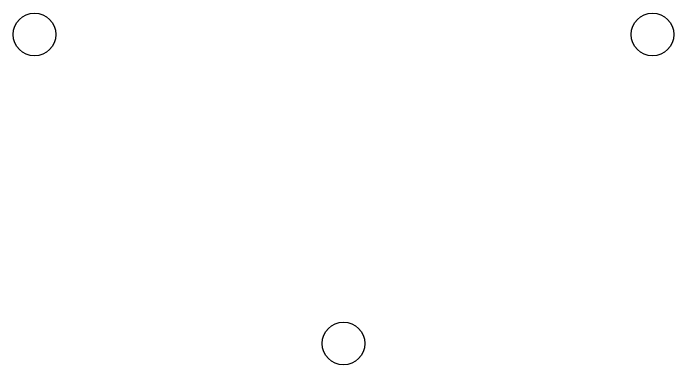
# Model space of a CAD drawing. Header units: inches. Extents: x 0.31 to 2.98, y 0.29 to 1.78.
# Drawn here: x 0.314 to 0.5278, y 1.1675 to 1.2813 of the extents above; entities that cross this region are included whole.
import ezdxf

# ---------------------------------------------------------------- set-up
doc = ezdxf.new("R2010")
doc.units = ezdxf.units.IN
doc.header["$MEASUREMENT"] = 0
doc.layers.add('BLACK', color=250, linetype='CONTINUOUS')

msp = doc.modelspace()

# ---------------------------------------------------------------- linework, layer by layer
at = {"layer": 'BLACK'}
for centre in [(0.32087, 1.27441), (0.32087, 1.27441), (0.52087, 1.27441), (0.52087, 1.27441), (0.42087, 1.17441), (0.42087, 1.17441)]:
    msp.add_circle(centre, 0.00689, dxfattribs=at)

doc.saveas('drawing.dxf')
